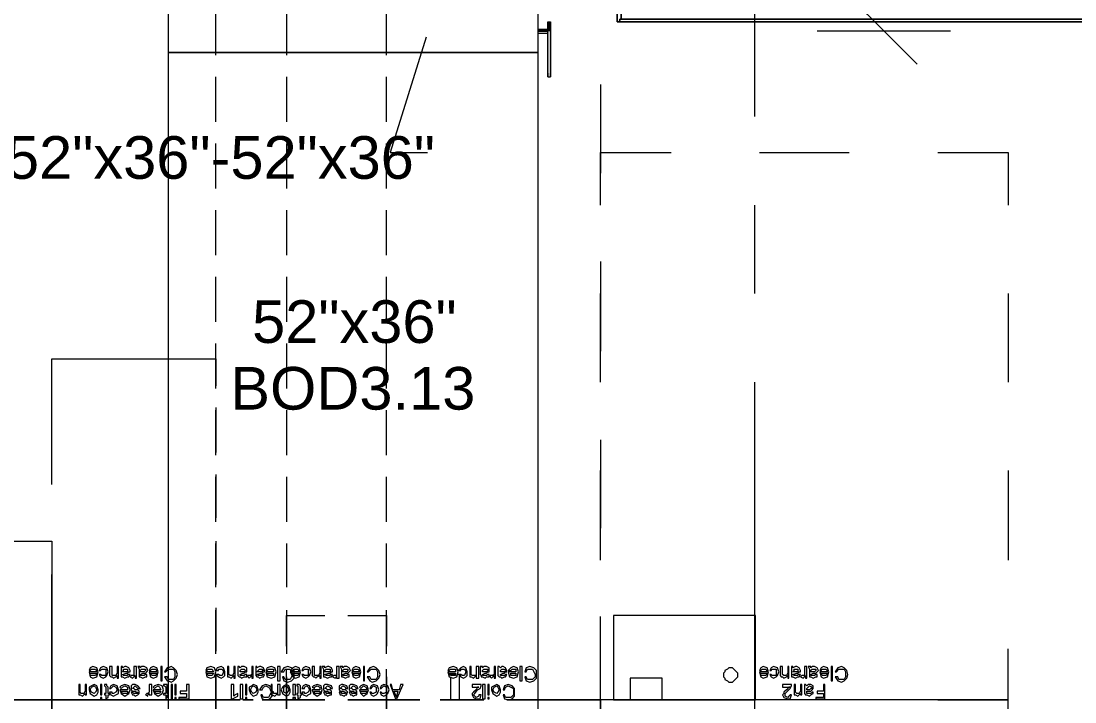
# Model space of a CAD drawing. Header units: metres. Extents: x 98 to 337, y -7 to 53.
# Drawn here: x 123.706 to 127.472, y 29.816 to 32.248 of the extents above; entities that cross this region are included whole.
import ezdxf

# ---------------------------------------------------------------- set-up
doc = ezdxf.new("R2010")
doc.units = ezdxf.units.M
doc.layers.add('HVAC - Ductos', color=5, linetype='Continuous', lineweight=0)
doc.layers.add('PDF_Text', color=7, linetype='Continuous', lineweight=0)
doc.layers.add('PDF_Geometry', color=7, linetype='Continuous', lineweight=0, true_color=0xaaaaaa)
doc.styles.add('PDF Helvetica', font='')
doc.styles.get('PDF Helvetica').set_extended_font_data('Helvetica')

msp = doc.modelspace()

# ---------------------------------------------------------------- linework, layer by layer
at = {"layer": 'HVAC - Ductos', "lineweight": 0}
for points in [[(125.5521, 32.2873), (125.5521, 32.1361), (124.2325, 32.1361), (124.2325, 32.2873)], [(125.5979, 32.214), (125.5979, 32.2186), (125.5979, 32.2232), (125.5979, 32.2186)], [(125.5521, 32.1361), (125.5521, 26.6977), (124.2325, 26.6977), (124.2325, 32.1361)]]:
    msp.add_lwpolyline(points, close=True, dxfattribs=at)
for points in [[(125.5888, 32.0628), (125.5888, 32.0582), (125.5888, 32.0536), (125.5888, 32.0491), (125.5888, 32.0536), (125.5888, 32.0582), (125.5888, 32.0628), (125.5888, 32.214), (125.5888, 32.2461), (125.5979, 32.2461), (125.5979, 32.214), (125.5888, 32.214), (125.5888, 32.2186), (125.5888, 32.2232), (125.5888, 32.2186), (125.5521, 32.2186)], [(125.5521, 32.2048), (125.5888, 32.2048)], [(125.5979, 32.214), (125.5979, 32.0628), (125.5979, 32.0582), (125.5979, 32.0536), (125.5979, 32.0491), (125.5979, 32.0536), (125.5979, 32.0582), (125.5979, 32.0628)], [(125.7766, 32.0216), (125.7766, 31.7055)], [(125.7766, 31.5909), (125.7766, 31.7787), (126.0286, 31.7787)], [(126.3447, 31.7787), (126.6654, 31.7787)], [(126.9816, 31.7787), (127.2336, 31.7787), (127.2336, 31.5909)], [(125.7766, 31.3893), (125.7766, 31.0686)], [(125.7766, 30.9586), (125.7766, 31.2747)], [(127.2336, 31.2747), (127.2336, 30.9586)], [(125.7766, 30.7525), (125.7766, 30.4363)], [(125.7766, 30.3218), (125.7766, 30.6425)], [(127.2336, 30.6425), (127.2336, 30.3218)], [(125.7766, 26.6335), (125.7766, 29.8224), (125.5521, 29.8224), (125.7766, 29.8224), (125.7766, 30.1202)], [(127.2336, 29.2359), (127.2336, 29.3504), (127.2336, 29.8224), (127.2336, 30.0056)], [(123.1101, 29.8224), (122.7252, 29.8224), (123.8156, 29.8224), (123.8156, 29.6345), (123.8156, 29.8224), (124.2325, 29.8224)], [(126.9816, 29.8224), (127.2336, 29.8224), (125.7766, 29.8224), (125.7766, 26.6335), (127.2336, 26.6335), (127.2336, 27.1421), (127.2336, 27.2566)]]:
    msp.add_lwpolyline(points, dxfattribs=at)
for points in [[(125.5888, 32.2461), (125.5888, 32.214), (125.5979, 32.2461), (125.5979, 32.214)], [(125.5521, 32.2186), (125.5521, 32.2094), (125.5887, 32.2186), (125.5887, 32.2094)], [(125.5888, 32.214), (125.5888, 32.0628), (125.5979, 32.214), (125.5979, 32.0628)]]:
    msp.add_solid(points, dxfattribs=at)
at = {"layer": 'PDF_Geometry', "lineweight": 0}
for points in [[(123.4628, 35.3892), (125.8499, 35.3892), (125.8499, 35.3846), (125.8499, 32.2553), (125.8453, 32.2553), (125.8453, 32.2507), (125.8407, 32.2461), (125.8361, 32.2461), (125.8407, 32.2461), (125.8453, 32.2507), (125.8453, 32.2553), (125.8499, 32.2553), (125.8499, 35.3846), (125.8499, 32.2553), (125.8499, 32.5668), (125.8499, 34.0101), (125.8499, 32.5668), (125.8637, 32.5668)], [(126.3264, 33.1808), (126.3264, 31.907)], [(126.67, 32.3331), (126.7892, 32.214), (126.9082, 32.0949)], [(124.4021, 32.127), (124.4021, 32.2873)], [(124.6541, 32.2873), (124.6541, 32.127)], [(125.0114, 32.127), (125.0114, 32.2873)], [(126.5509, 32.214), (126.7892, 32.214), (127.0274, 32.214)], [(125.1534, 32.1911), (125.0252, 31.7787), (125.158, 31.7787)], [(124.4021, 31.8887), (124.4021, 32.0491)], [(124.6541, 32.0491), (124.6541, 31.8887)], [(125.0114, 31.8887), (125.0114, 32.0491)], [(125.5888, 32.0491), (125.5979, 32.0491)], [(124.4021, 31.6504), (124.4021, 31.8109)], [(124.6541, 31.8109), (124.6541, 31.6504)], [(125.0114, 31.6504), (125.0114, 31.8109)], [(124.4021, 31.4122), (124.4021, 31.5726)], [(124.6541, 31.5726), (124.6541, 31.4122)], [(125.0114, 31.4122), (125.0114, 31.5726)], [(126.3264, 31.5909), (126.3264, 31.2747)], [(124.4021, 31.174), (124.4021, 31.3344)], [(124.6541, 31.3344), (124.6541, 31.174)], [(125.0114, 31.174), (125.0114, 31.3344)], [(124.4021, 30.9358), (124.4021, 31.0961)], [(124.6541, 31.0961), (124.6541, 30.9358)], [(125.0114, 30.9358), (125.0114, 31.0961)], [(123.8156, 30.5921), (123.8156, 31.0411), (124.2325, 31.0411), (124.4021, 31.0411), (124.4021, 30.9449)], [(126.3264, 30.9586), (126.3264, 29.6895)], [(124.4021, 30.867), (124.4021, 30.7067)], [(124.4021, 30.6975), (124.4021, 30.8578)], [(124.6541, 30.8578), (124.6541, 30.6975)], [(125.0114, 30.6975), (125.0114, 30.8578)], [(124.4021, 30.6287), (124.4021, 30.473)], [(124.4021, 30.4592), (124.4021, 30.6196)], [(124.6541, 30.6196), (124.6541, 30.4592)], [(125.0114, 30.4592), (125.0114, 30.6196)], [(123.4308, 30.3905), (123.8156, 30.3905), (123.8156, 29.8224), (123.4308, 29.8224)], [(124.4021, 30.3905), (124.4021, 30.2348)], [(124.4021, 30.2256), (124.4021, 30.3814)], [(124.6541, 30.3814), (124.6541, 30.2256)], [(125.0114, 30.2256), (125.0114, 30.3814)], [(123.8706, 29.8224), (124.2325, 29.8224), (123.8156, 29.8224), (123.8156, 30.2714)], [(124.4021, 30.1523), (124.4021, 29.9965)], [(124.4021, 29.9873), (124.4021, 30.1431)], [(124.6541, 30.1431), (124.6541, 29.9873)], [(125.0114, 29.9873), (125.0114, 30.1431)], [(124.6541, 30.0148), (124.6541, 30.1247), (124.7915, 30.1247)], [(124.874, 30.1247), (125.0114, 30.1247), (125.0114, 30.0148)], [(125.9965, 29.8224), (126.331, 29.8224), (126.331, 30.1247), (125.8224, 30.1247), (125.8224, 29.8224), (125.882, 29.8224)], [(126.0286, 29.8224), (125.7766, 29.8224), (125.7766, 30.0056)], [(124.4021, 29.914), (124.4021, 29.8224), (124.2325, 29.8224), (124.4021, 29.8224), (124.4021, 29.717), (124.4021, 29.8224), (124.4892, 29.8224), (124.4021, 29.8224), (124.4021, 29.9048)], [(124.6541, 29.9048), (124.6541, 29.8224), (124.567, 29.8224), (124.6541, 29.8224), (124.6541, 29.717), (124.6541, 29.8224), (124.7915, 29.8224), (124.6541, 29.8224), (124.6541, 29.9323)], [(125.0114, 29.9048), (125.0114, 29.8224), (125.1214, 29.8224), (125.0114, 29.8224), (125.0114, 29.717), (125.0114, 29.8224), (124.874, 29.8224), (125.0114, 29.8224), (125.0114, 29.9323)], [(125.2405, 29.914), (125.2451, 29.914), (125.2496, 29.914), (125.2542, 29.914), (125.2588, 29.914)], [(125.2405, 29.9048), (125.2405, 29.8224)], [(125.2726, 29.8224), (125.2726, 29.914), (125.268, 29.914)], [(124.4525, 29.8224), (124.4571, 29.8224)], [(124.4571, 29.8224), (124.4525, 29.8224)], [(124.4571, 29.8224), (124.4616, 29.8224)], [(124.4616, 29.8224), (124.4571, 29.8224)], [(124.4616, 29.8224), (124.4662, 29.8224)], [(124.4662, 29.8224), (124.4616, 29.8224)], [(124.4662, 29.8224), (124.4708, 29.8224)], [(124.4708, 29.8224), (124.4662, 29.8224)], [(124.4983, 29.8224), (124.5029, 29.8224)], [(124.5029, 29.8224), (124.4983, 29.8224)], [(124.5029, 29.8224), (124.5074, 29.8224)], [(124.5074, 29.8224), (124.5029, 29.8224)], [(124.5074, 29.8224), (124.512, 29.8224)], [(124.512, 29.8224), (124.5074, 29.8224)], [(124.512, 29.8224), (124.5166, 29.8224)], [(124.5166, 29.8224), (124.512, 29.8224)], [(125.0664, 29.8224), (125.071, 29.8224), (125.0664, 29.8224)], [(125.1076, 29.8224), (125.1168, 29.8224), (125.1214, 29.8224), (125.126, 29.8224), (125.1306, 29.8224), (125.126, 29.8224), (125.1214, 29.8224), (125.1168, 29.8224), (125.1076, 29.8224), (125.1168, 29.8224), (125.1214, 29.8224), (125.126, 29.8224), (125.1214, 29.8224), (125.1168, 29.8224), (125.1076, 29.8224), (125.0985, 29.8224), (125.0894, 29.8224), (125.0939, 29.8224), (125.1031, 29.8224), (125.1076, 29.8224), (125.1031, 29.8224), (125.0939, 29.8224), (125.0894, 29.8224), (125.0848, 29.8224), (125.0756, 29.8224), (125.071, 29.8224), (125.0756, 29.8224), (125.0848, 29.8224), (125.0894, 29.8224), (125.0848, 29.8224), (125.0802, 29.8224), (125.0848, 29.8224), (125.0894, 29.8224)], [(125.0756, 29.8224), (125.0802, 29.8224), (125.0756, 29.8224)], [(125.3139, 29.8224), (125.3047, 29.8224), (125.3001, 29.8224), (125.2955, 29.8224), (125.3001, 29.8224), (125.3047, 29.8224), (125.3139, 29.8224), (125.3184, 29.8224), (125.3139, 29.8224), (125.3047, 29.8224), (125.3001, 29.8224), (125.2955, 29.8224), (125.2909, 29.8224), (125.2955, 29.8224), (125.3001, 29.8224), (125.3047, 29.8224), (125.3139, 29.8224), (125.323, 29.8224), (125.3276, 29.8224)], [(125.2909, 29.8224), (125.2955, 29.8224), (125.2909, 29.8224)], [(125.3459, 29.8224), (125.3413, 29.8224), (125.3459, 29.8224)], [(125.3551, 29.8224), (125.3505, 29.8224), (125.3551, 29.8224)], [(125.6941, 29.8224), (125.5521, 29.8224)], [(126.6654, 29.8224), (126.3447, 29.8224)], [(126.5692, 29.8224), (126.4409, 29.8224)], [(127.1557, 29.8224), (126.6379, 29.8224)]]:
    msp.add_lwpolyline(points, dxfattribs=at)
for points in [[(129.1762, 32.2553), (125.8499, 32.2553), (125.8453, 32.2553), (125.8453, 32.2507), (125.8407, 32.2461), (125.8361, 32.2461), (129.1854, 32.2461), (125.8361, 32.2461), (125.8361, 35.3754), (125.8361, 32.2461), (125.8361, 35.3754), (125.8361, 32.2461), (129.1854, 32.2461), (125.8361, 32.2461), (125.8407, 32.2461), (125.8453, 32.2507), (125.8453, 32.2553), (125.8499, 32.2553)], [(123.9531, 29.9278), (123.9576, 29.9323), (123.9622, 29.9323), (123.9714, 29.9323), (123.976, 29.9232), (123.9485, 29.9232), (123.9531, 29.9048), (123.9622, 29.9002), (123.976, 29.9048), (123.9806, 29.9232), (123.976, 29.9369), (123.9622, 29.9415), (123.9531, 29.9369), (123.9485, 29.9278)], [(123.976, 29.9186), (123.9714, 29.9094), (123.9622, 29.9094), (123.9531, 29.9094), (123.9531, 29.9186)], [(123.9898, 29.9278), (123.9943, 29.9323), (123.9989, 29.9323), (124.008, 29.9323), (124.008, 29.9232), (124.008, 29.9094), (123.9989, 29.9094), (123.9943, 29.9094), (123.9898, 29.914), (123.9852, 29.914), (123.9898, 29.9048), (123.9989, 29.9002), (124.008, 29.9048), (124.0126, 29.9094), (124.0172, 29.9232), (124.0126, 29.9369), (123.9989, 29.9415), (123.9898, 29.9369), (123.9852, 29.9278)], [(124.0538, 29.9415), (124.0493, 29.9415), (124.0493, 29.9186), (124.0447, 29.9094), (124.0356, 29.9094), (124.031, 29.9094), (124.031, 29.914), (124.031, 29.9186), (124.031, 29.9415), (124.0218, 29.9415), (124.0218, 29.9186), (124.0218, 29.9094), (124.0264, 29.9048), (124.031, 29.9048), (124.0356, 29.9002), (124.0447, 29.9048), (124.0493, 29.9094), (124.0493, 29.9002), (124.0538, 29.9002)], [(124.0676, 29.9369), (124.0676, 29.9415), (124.063, 29.9415), (124.063, 29.9323), (124.063, 29.9232), (124.063, 29.914), (124.063, 29.9094), (124.063, 29.9048), (124.0676, 29.9048), (124.0768, 29.9002), (124.086, 29.9048), (124.0905, 29.9048), (124.0951, 29.914), (124.086, 29.914), (124.086, 29.9094), (124.0768, 29.9094), (124.0722, 29.9094), (124.0676, 29.914), (124.0814, 29.9186), (124.086, 29.9186), (124.0905, 29.9232), (124.0951, 29.9232), (124.0951, 29.9278), (124.0905, 29.9369), (124.0814, 29.9415), (124.0768, 29.9415)], [(124.0676, 29.9232), (124.0722, 29.9278), (124.0722, 29.9323), (124.0814, 29.9323), (124.086, 29.9323), (124.086, 29.9278), (124.086, 29.9232), (124.0814, 29.9232)], [(124.118, 29.9415), (124.1089, 29.9415), (124.1089, 29.9186), (124.1089, 29.914), (124.1089, 29.9094), (124.1043, 29.9094), (124.0997, 29.9094), (124.0951, 29.9048), (124.1043, 29.9002), (124.1089, 29.9048), (124.1134, 29.9094), (124.1134, 29.9002), (124.118, 29.9002)], [(124.1318, 29.9369), (124.1318, 29.9415), (124.1226, 29.9415), (124.1272, 29.9323), (124.1272, 29.9232), (124.1272, 29.914), (124.1272, 29.9094), (124.1272, 29.9048), (124.1318, 29.9048), (124.1409, 29.9002), (124.15, 29.9048), (124.1546, 29.9048), (124.1546, 29.914), (124.15, 29.914), (124.1455, 29.9094), (124.1409, 29.9094), (124.1318, 29.9094), (124.1318, 29.914), (124.1409, 29.9186), (124.15, 29.9186), (124.1546, 29.9232), (124.1592, 29.9278), (124.1546, 29.9369), (124.1455, 29.9415), (124.1363, 29.9415)], [(124.1318, 29.9232), (124.1318, 29.9278), (124.1363, 29.9323), (124.1455, 29.9323), (124.15, 29.9323), (124.15, 29.9278), (124.1455, 29.9232), (124.1409, 29.9232)], [(124.1684, 29.9278), (124.173, 29.9323), (124.1776, 29.9323), (124.1867, 29.9323), (124.1913, 29.9232), (124.1638, 29.9232), (124.1684, 29.9048), (124.1776, 29.9002), (124.1913, 29.9048), (124.1959, 29.9232), (124.1913, 29.9369), (124.1776, 29.9415), (124.1684, 29.9369), (124.1638, 29.9278)], [(124.1913, 29.9186), (124.1867, 29.9094), (124.1776, 29.9094), (124.173, 29.9094), (124.1684, 29.9186)], [(124.2097, 29.9415), (124.2051, 29.9415), (124.2051, 29.8911), (124.2097, 29.8911)], [(124.2325, 29.8911), (124.2417, 29.8865), (124.2509, 29.8911), (124.2601, 29.9002), (124.2647, 29.914), (124.2601, 29.9278), (124.2509, 29.9369), (124.2417, 29.9415), (124.2325, 29.9369), (124.228, 29.9369), (124.2188, 29.9232), (124.2234, 29.9232), (124.2325, 29.9323), (124.2417, 29.9323), (124.2509, 29.9323), (124.2555, 29.9232), (124.2555, 29.914), (124.2555, 29.9048), (124.2509, 29.8956), (124.2417, 29.8956), (124.2325, 29.8956), (124.228, 29.9048), (124.2188, 29.9048), (124.228, 29.8911)], [(124.37, 29.9278), (124.3746, 29.9323), (124.3838, 29.9323), (124.3883, 29.9323), (124.3929, 29.9232), (124.3654, 29.9232), (124.37, 29.9048), (124.3838, 29.9002), (124.3975, 29.9048), (124.4021, 29.9232), (124.3975, 29.9369), (124.3838, 29.9415), (124.37, 29.9369), (124.3654, 29.9278)], [(124.3929, 29.9186), (124.3883, 29.9094), (124.3838, 29.9094), (124.3746, 29.9094), (124.37, 29.9186)], [(124.4112, 29.9278), (124.4112, 29.9323), (124.4204, 29.9323), (124.4249, 29.9323), (124.4295, 29.9232), (124.4249, 29.9094), (124.4204, 29.9094), (124.4158, 29.9094), (124.4112, 29.914), (124.4021, 29.914), (124.4112, 29.9048), (124.4204, 29.9002), (124.4295, 29.9048), (124.4341, 29.9094), (124.4341, 29.9232), (124.4295, 29.9369), (124.4204, 29.9415), (124.4067, 29.9369), (124.4021, 29.9278)], [(124.4708, 29.9415), (124.4662, 29.9415), (124.4662, 29.9186), (124.4616, 29.9094), (124.4571, 29.9094), (124.4525, 29.9094), (124.4479, 29.914), (124.4479, 29.9186), (124.4479, 29.9415), (124.4433, 29.9415), (124.4433, 29.9186), (124.4433, 29.9094), (124.4433, 29.9048), (124.4479, 29.9048), (124.4571, 29.9002), (124.4616, 29.9048), (124.4662, 29.9094), (124.4662, 29.9002), (124.4708, 29.9002)], [(124.4892, 29.9369), (124.4846, 29.9415), (124.48, 29.9415), (124.48, 29.9323), (124.48, 29.9232), (124.48, 29.914), (124.48, 29.9094), (124.4846, 29.9048), (124.4892, 29.9048), (124.4937, 29.9002), (124.5029, 29.9048), (124.512, 29.9048), (124.512, 29.914), (124.5074, 29.914), (124.5029, 29.9094), (124.4983, 29.9094), (124.4892, 29.9094), (124.4892, 29.914), (124.4983, 29.9186), (124.5029, 29.9186), (124.5074, 29.9232), (124.512, 29.9232), (124.512, 29.9278), (124.512, 29.9369), (124.5029, 29.9415), (124.4937, 29.9415)], [(124.4892, 29.9232), (124.4892, 29.9278), (124.4937, 29.9323), (124.4983, 29.9323), (124.5029, 29.9323), (124.5074, 29.9278), (124.5029, 29.9232), (124.4983, 29.9232)], [(124.535, 29.9415), (124.5304, 29.9415), (124.5304, 29.9186), (124.5304, 29.914), (124.5258, 29.9094), (124.5212, 29.9094), (124.5166, 29.9094), (124.5166, 29.9048), (124.5212, 29.9002), (124.5258, 29.9048), (124.5304, 29.9094), (124.5304, 29.9002), (124.535, 29.9002)], [(124.5487, 29.9369), (124.5487, 29.9415), (124.5441, 29.9415), (124.5441, 29.9323), (124.5441, 29.9232), (124.5441, 29.914), (124.5441, 29.9094), (124.5487, 29.9048), (124.5533, 29.9048), (124.5578, 29.9002), (124.567, 29.9048), (124.5716, 29.9048), (124.5762, 29.914), (124.567, 29.914), (124.567, 29.9094), (124.5578, 29.9094), (124.5533, 29.9094), (124.5487, 29.914), (124.5624, 29.9186), (124.567, 29.9186), (124.5716, 29.9232), (124.5762, 29.9232), (124.5762, 29.9278), (124.5716, 29.9369), (124.5624, 29.9415), (124.5578, 29.9415)], [(124.5487, 29.9232), (124.5533, 29.9278), (124.5578, 29.9323), (124.5624, 29.9323), (124.567, 29.9323), (124.5716, 29.9278), (124.567, 29.9278), (124.567, 29.9232), (124.5624, 29.9232)], [(124.5854, 29.9278), (124.59, 29.9323), (124.5991, 29.9323), (124.6082, 29.9323), (124.6082, 29.9232), (124.5808, 29.9232), (124.5854, 29.9048), (124.5991, 29.9002), (124.6128, 29.9048), (124.6174, 29.9232), (124.6128, 29.9369), (124.5991, 29.9415), (124.5854, 29.9369), (124.5808, 29.9278)], [(124.6082, 29.9186), (124.6082, 29.9094), (124.5991, 29.9094), (124.59, 29.9094), (124.5854, 29.9186)], [(124.6312, 29.9415), (124.622, 29.9415), (124.622, 29.8911), (124.6312, 29.8911)], [(124.6449, 29.9232), (124.6495, 29.9323), (124.6587, 29.9323), (124.6678, 29.9323), (124.6724, 29.9232), (124.677, 29.914), (124.6724, 29.9048), (124.6678, 29.8956), (124.6587, 29.8956), (124.6495, 29.8956), (124.6449, 29.9048), (124.6403, 29.9048), (124.6449, 29.8911), (124.6587, 29.8865), (124.6724, 29.8911), (124.6816, 29.9002), (124.6816, 29.914), (124.6816, 29.9278), (124.6724, 29.9369), (124.6587, 29.9415), (124.6449, 29.9369), (124.6358, 29.9232)], [(124.677, 29.9278), (124.6816, 29.9323), (124.6861, 29.9323), (124.6953, 29.9323), (124.6998, 29.9232), (124.6678, 29.9232), (124.677, 29.9048), (124.6861, 29.9002), (124.6998, 29.9048), (124.7044, 29.9232), (124.6998, 29.9369), (124.6861, 29.9415), (124.677, 29.9369), (124.6678, 29.9278)], [(124.6998, 29.9186), (124.6953, 29.9094), (124.6861, 29.9094), (124.677, 29.9094), (124.677, 29.9186)], [(124.7136, 29.9278), (124.7182, 29.9323), (124.7228, 29.9323), (124.732, 29.9323), (124.732, 29.9232), (124.732, 29.9094), (124.7228, 29.9094), (124.7182, 29.9094), (124.7136, 29.914), (124.709, 29.914), (124.7136, 29.9048), (124.7228, 29.9002), (124.732, 29.9048), (124.7365, 29.9094), (124.7411, 29.9232), (124.7365, 29.9369), (124.7228, 29.9415), (124.7136, 29.9369), (124.709, 29.9278)], [(124.7778, 29.9415), (124.7732, 29.9415), (124.7732, 29.9186), (124.7686, 29.9094), (124.7595, 29.9094), (124.7549, 29.9094), (124.7549, 29.914), (124.7549, 29.9186), (124.7549, 29.9415), (124.7457, 29.9415), (124.7457, 29.9186), (124.7457, 29.9094), (124.7503, 29.9048), (124.7549, 29.9048), (124.7595, 29.9002), (124.7641, 29.9048), (124.7732, 29.9094), (124.7732, 29.9002), (124.7778, 29.9002)], [(124.7915, 29.9369), (124.7915, 29.9415), (124.7823, 29.9415), (124.7869, 29.9323), (124.7869, 29.9232), (124.7869, 29.914), (124.7869, 29.9094), (124.7869, 29.9048), (124.7915, 29.9048), (124.8007, 29.9002), (124.8099, 29.9048), (124.8145, 29.9048), (124.819, 29.914), (124.8099, 29.914), (124.8099, 29.9094), (124.8007, 29.9094), (124.7961, 29.9094), (124.7915, 29.914), (124.8053, 29.9186), (124.8099, 29.9186), (124.8145, 29.9232), (124.819, 29.9232), (124.819, 29.9278), (124.8145, 29.9369), (124.8053, 29.9415), (124.8007, 29.9415)], [(124.7915, 29.9232), (124.7915, 29.9278), (124.7961, 29.9323), (124.8053, 29.9323), (124.8099, 29.9323), (124.8099, 29.9278), (124.8099, 29.9232), (124.8007, 29.9232)], [(124.8419, 29.9415), (124.8327, 29.9415), (124.8327, 29.9186), (124.8327, 29.914), (124.8327, 29.9094), (124.8282, 29.9094), (124.8236, 29.9094), (124.819, 29.9048), (124.8282, 29.9002), (124.8327, 29.9048), (124.8327, 29.9094), (124.8327, 29.9002), (124.8419, 29.9002)], [(124.8557, 29.9369), (124.8557, 29.9415), (124.8465, 29.9415), (124.8511, 29.9323), (124.8511, 29.9232), (124.8511, 29.914), (124.8511, 29.9094), (124.8511, 29.9048), (124.8557, 29.9048), (124.8649, 29.9002), (124.874, 29.9048), (124.8785, 29.9048), (124.8785, 29.914), (124.874, 29.914), (124.8694, 29.9094), (124.8649, 29.9094), (124.8557, 29.9094), (124.8557, 29.914), (124.8649, 29.9186), (124.874, 29.9186), (124.8785, 29.9232), (124.8831, 29.9278), (124.8785, 29.9369), (124.8694, 29.9415), (124.8603, 29.9415)], [(124.8557, 29.9232), (124.8557, 29.9278), (124.8603, 29.9323), (124.8694, 29.9323), (124.874, 29.9323), (124.874, 29.9278), (124.8694, 29.9232), (124.8649, 29.9232)], [(124.8923, 29.9278), (124.8969, 29.9323), (124.9015, 29.9323), (124.9107, 29.9323), (124.9152, 29.9232), (124.8877, 29.9232), (124.8923, 29.9048), (124.9015, 29.9002), (124.9152, 29.9048), (124.9198, 29.9232), (124.9152, 29.9369), (124.9015, 29.9415), (124.8923, 29.9369), (124.8877, 29.9278)], [(124.9152, 29.9186), (124.9107, 29.9094), (124.9015, 29.9094), (124.8969, 29.9094), (124.8923, 29.9186)], [(124.9336, 29.9415), (124.929, 29.9415), (124.929, 29.8911), (124.9336, 29.8911)], [(124.9473, 29.9232), (124.9565, 29.9323), (124.9656, 29.9323), (124.9747, 29.9323), (124.9793, 29.9232), (124.9793, 29.914), (124.9793, 29.9048), (124.9747, 29.8956), (124.9656, 29.8956), (124.9565, 29.8956), (124.9519, 29.9048), (124.9427, 29.9048), (124.9519, 29.8911), (124.961, 29.8865), (124.9747, 29.8911), (124.9839, 29.9002), (124.9885, 29.914), (124.9839, 29.9278), (124.9747, 29.9369), (124.9656, 29.9415), (124.9519, 29.9369), (124.9427, 29.9232)], [(125.236, 29.9278), (125.2405, 29.9323), (125.2496, 29.9323), (125.2588, 29.9323), (125.2588, 29.9232), (125.2314, 29.9232), (125.236, 29.9048), (125.2496, 29.9002), (125.2634, 29.9048), (125.268, 29.9232), (125.2634, 29.9369), (125.2496, 29.9415), (125.236, 29.9369), (125.2314, 29.9278)], [(125.2588, 29.9186), (125.2588, 29.9094), (125.2496, 29.9094), (125.2405, 29.9094), (125.236, 29.9186)], [(125.2772, 29.9278), (125.2772, 29.9323), (125.2863, 29.9323), (125.2909, 29.9323), (125.2955, 29.9232), (125.2909, 29.9094), (125.2863, 29.9094), (125.2818, 29.9094), (125.2772, 29.914), (125.2726, 29.914), (125.2772, 29.9048), (125.2863, 29.9002), (125.2955, 29.9048), (125.3001, 29.9094), (125.3001, 29.9232), (125.2955, 29.9369), (125.2863, 29.9415), (125.2772, 29.9369), (125.268, 29.9278)], [(125.3413, 29.9415), (125.3322, 29.9415), (125.3322, 29.9186), (125.3322, 29.9094), (125.323, 29.9094), (125.3184, 29.9094), (125.3139, 29.914), (125.3139, 29.9186), (125.3139, 29.9415), (125.3093, 29.9415), (125.3093, 29.9186), (125.3093, 29.9094), (125.3093, 29.9048), (125.3139, 29.9048), (125.323, 29.9002), (125.3276, 29.9048), (125.3322, 29.9094), (125.3322, 29.9002), (125.3413, 29.9002)], [(125.3551, 29.9369), (125.3551, 29.9415), (125.3459, 29.9415), (125.3459, 29.9323), (125.3459, 29.9232), (125.3459, 29.914), (125.3505, 29.9094), (125.3505, 29.9048), (125.3551, 29.9048), (125.3643, 29.9002), (125.3688, 29.9048), (125.378, 29.9048), (125.378, 29.914), (125.3734, 29.914), (125.3688, 29.9094), (125.3643, 29.9094), (125.3551, 29.9094), (125.3551, 29.914), (125.3643, 29.9186), (125.3688, 29.9186), (125.3734, 29.9232), (125.378, 29.9232), (125.378, 29.9278), (125.378, 29.9369), (125.3688, 29.9415), (125.3597, 29.9415)], [(125.3551, 29.9232), (125.3551, 29.9278), (125.3597, 29.9323), (125.3643, 29.9323), (125.3734, 29.9323), (125.3734, 29.9278), (125.3688, 29.9232), (125.3643, 29.9232)], [(125.4009, 29.9415), (125.3963, 29.9415), (125.3963, 29.9186), (125.3963, 29.914), (125.3917, 29.9094), (125.3871, 29.9094), (125.3825, 29.9094), (125.3825, 29.9048), (125.3871, 29.9002), (125.3917, 29.9048), (125.3963, 29.9094), (125.3963, 29.9002), (125.4009, 29.9002)], [(125.4192, 29.9369), (125.4147, 29.9415), (125.4101, 29.9415), (125.4101, 29.9323), (125.4101, 29.9232), (125.4101, 29.914), (125.4101, 29.9094), (125.4147, 29.9048), (125.4192, 29.9048), (125.4238, 29.9002), (125.4329, 29.9048), (125.4375, 29.9048), (125.4421, 29.914), (125.4375, 29.914), (125.4329, 29.9094), (125.4283, 29.9094), (125.4192, 29.9094), (125.4192, 29.914), (125.4283, 29.9186), (125.4329, 29.9186), (125.4375, 29.9232), (125.4421, 29.9232), (125.4421, 29.9278), (125.4375, 29.9369), (125.4283, 29.9415), (125.4238, 29.9415)], [(125.4192, 29.9232), (125.4192, 29.9278), (125.4238, 29.9323), (125.4283, 29.9323), (125.4329, 29.9323), (125.4375, 29.9278), (125.4329, 29.9232), (125.4283, 29.9232)], [(125.4559, 29.9278), (125.4605, 29.9323), (125.465, 29.9323), (125.4742, 29.9323), (125.4742, 29.9232), (125.4467, 29.9232), (125.4513, 29.9048), (125.465, 29.9002), (125.4788, 29.9048), (125.4834, 29.9232), (125.4788, 29.9369), (125.465, 29.9415), (125.4559, 29.9369), (125.4467, 29.9278)], [(125.4742, 29.9186), (125.4742, 29.9094), (125.465, 29.9094), (125.4559, 29.9094), (125.4559, 29.9186)], [(125.4971, 29.9415), (125.4879, 29.9415), (125.4879, 29.8911), (125.4971, 29.8911)], [(125.5109, 29.9232), (125.5154, 29.9323), (125.5245, 29.9323), (125.5337, 29.9323), (125.5383, 29.9232), (125.5429, 29.914), (125.5429, 29.9048), (125.5337, 29.8956), (125.5245, 29.8956), (125.5154, 29.8956), (125.5109, 29.9048), (125.5063, 29.9048), (125.5109, 29.8911), (125.5245, 29.8865), (125.5383, 29.8911), (125.5475, 29.9002), (125.5475, 29.914), (125.5475, 29.9278), (125.5383, 29.9369), (125.5245, 29.9415), (125.5109, 29.9369), (125.5063, 29.9232)], [(126.2668, 29.914), (126.2668, 29.9186), (126.2622, 29.9232), (126.2576, 29.9278), (126.2531, 29.9323), (126.2485, 29.9369), (126.2394, 29.9369), (126.2348, 29.9369), (126.2302, 29.9323), (126.221, 29.9278), (126.221, 29.9232), (126.2164, 29.9186), (126.2164, 29.914), (126.2164, 29.9048), (126.221, 29.9002), (126.221, 29.8956), (126.2302, 29.8911), (126.2348, 29.8865), (126.2394, 29.8865), (126.2485, 29.8865), (126.2531, 29.8911), (126.2576, 29.8956), (126.2622, 29.9002), (126.2668, 29.9048)], [(126.3493, 29.9278), (126.3538, 29.9323), (126.3584, 29.9323), (126.3676, 29.9323), (126.3722, 29.9232), (126.3447, 29.9232), (126.3493, 29.9048), (126.3584, 29.9002), (126.3722, 29.9048), (126.3768, 29.9232), (126.3722, 29.9369), (126.3584, 29.9415), (126.3493, 29.9369), (126.3447, 29.9278)], [(126.3722, 29.9186), (126.3676, 29.9094), (126.3584, 29.9094), (126.3493, 29.9094), (126.3493, 29.9186)], [(126.386, 29.9278), (126.3905, 29.9323), (126.3951, 29.9323), (126.4043, 29.9323), (126.4043, 29.9232), (126.4043, 29.9094), (126.3951, 29.9094), (126.3905, 29.9094), (126.386, 29.914), (126.3814, 29.914), (126.386, 29.9048), (126.3951, 29.9002), (126.4043, 29.9048), (126.4089, 29.9094), (126.4135, 29.9232), (126.4089, 29.9369), (126.3951, 29.9415), (126.386, 29.9369), (126.3814, 29.9278)], [(126.4501, 29.9415), (126.4455, 29.9415), (126.4455, 29.9186), (126.4409, 29.9094), (126.4318, 29.9094), (126.4272, 29.914), (126.4272, 29.9186), (126.4272, 29.9415), (126.418, 29.9415), (126.418, 29.9186), (126.418, 29.9094), (126.4226, 29.9048), (126.4272, 29.9048), (126.4318, 29.9002), (126.4409, 29.9048), (126.4455, 29.9094), (126.4455, 29.9002), (126.4501, 29.9002)], [(126.4639, 29.9369), (126.4639, 29.9415), (126.4593, 29.9415), (126.4593, 29.9323), (126.4593, 29.9232), (126.4593, 29.914), (126.4593, 29.9094), (126.4593, 29.9048), (126.4639, 29.9048), (126.473, 29.9002), (126.4822, 29.9048), (126.4867, 29.9048), (126.4913, 29.914), (126.4822, 29.914), (126.4822, 29.9094), (126.473, 29.9094), (126.4684, 29.9094), (126.4639, 29.914), (126.4776, 29.9186), (126.4822, 29.9186), (126.4867, 29.9232), (126.4913, 29.9232), (126.4913, 29.9278), (126.4867, 29.9369), (126.4776, 29.9415), (126.473, 29.9415)], [(126.4639, 29.9232), (126.4684, 29.9278), (126.4684, 29.9323), (126.4776, 29.9323), (126.4822, 29.9323), (126.4822, 29.9278), (126.4822, 29.9232), (126.4776, 29.9232)], [(126.5143, 29.9415), (126.5051, 29.9415), (126.5051, 29.9186), (126.5051, 29.914), (126.5051, 29.9094), (126.5005, 29.9094), (126.4959, 29.9094), (126.4913, 29.9048), (126.5005, 29.9002), (126.5051, 29.9048), (126.5097, 29.9094), (126.5097, 29.9002), (126.5143, 29.9002)], [(126.528, 29.9369), (126.528, 29.9415), (126.5188, 29.9415), (126.5234, 29.9323), (126.5234, 29.9232), (126.5234, 29.914), (126.5234, 29.9094), (126.5234, 29.9048), (126.528, 29.9048), (126.5371, 29.9002), (126.5463, 29.9048), (126.5509, 29.9048), (126.5509, 29.914), (126.5463, 29.914), (126.5417, 29.9094), (126.5371, 29.9094), (126.528, 29.9094), (126.528, 29.914), (126.5371, 29.9186), (126.5463, 29.9186), (126.5509, 29.9232), (126.5555, 29.9278), (126.5509, 29.9369), (126.5417, 29.9415), (126.5325, 29.9415)], [(126.528, 29.9232), (126.528, 29.9278), (126.5325, 29.9323), (126.5417, 29.9323), (126.5463, 29.9323), (126.5463, 29.9278), (126.5417, 29.9232), (126.5371, 29.9232)], [(126.5647, 29.9278), (126.5692, 29.9323), (126.5738, 29.9323), (126.583, 29.9323), (126.5875, 29.9232), (126.5601, 29.9232), (126.5647, 29.9048), (126.5738, 29.9002), (126.5875, 29.9048), (126.5921, 29.9232), (126.5875, 29.9369), (126.5738, 29.9415), (126.5647, 29.9369), (126.5601, 29.9278)], [(126.5875, 29.9186), (126.583, 29.9094), (126.5738, 29.9094), (126.5692, 29.9094), (126.5647, 29.9186)], [(126.6059, 29.9415), (126.6013, 29.9415), (126.6013, 29.8911), (126.6059, 29.8911)], [(126.6196, 29.9232), (126.6287, 29.9323), (126.6379, 29.9323), (126.6471, 29.9323), (126.6517, 29.9232), (126.6517, 29.914), (126.6517, 29.9048), (126.6471, 29.8956), (126.6379, 29.8956), (126.6287, 29.8956), (126.6242, 29.9048), (126.615, 29.9048), (126.6242, 29.8911), (126.6379, 29.8865), (126.6471, 29.8911), (126.6563, 29.9002), (126.6609, 29.914), (126.6563, 29.9278), (126.6471, 29.9369), (126.6379, 29.9415), (126.6242, 29.9369), (126.615, 29.9232)], [(123.9394, 29.8774), (123.9348, 29.8774), (123.9348, 29.8544), (123.9302, 29.8453), (123.9256, 29.8453), (123.921, 29.8453), (123.9164, 29.8498), (123.9164, 29.8544), (123.9164, 29.8774), (123.9118, 29.8774), (123.9118, 29.8544), (123.9118, 29.8453), (123.9118, 29.8407), (123.9164, 29.8407), (123.9256, 29.8361), (123.9302, 29.8407), (123.9348, 29.8453), (123.9348, 29.8407), (123.9394, 29.8407)], [(123.9806, 29.859), (123.976, 29.8728), (123.9668, 29.8774), (123.9576, 29.8728), (123.9485, 29.8682), (123.9485, 29.859), (123.9531, 29.8453), (123.9668, 29.8361), (123.976, 29.8407), (123.9806, 29.8498)], [(123.976, 29.859), (123.9714, 29.8498), (123.9668, 29.8453), (123.9576, 29.8498), (123.9531, 29.859), (123.9576, 29.8682), (123.9668, 29.8728), (123.9714, 29.8682)], [(123.9943, 29.8774), (123.9898, 29.8774), (123.9898, 29.8407), (123.9943, 29.8407)], [(124.0034, 29.8728), (124.008, 29.8682), (124.008, 29.8453), (124.0034, 29.8453), (124.0034, 29.8407), (124.008, 29.8407), (124.008, 29.827), (124.0172, 29.8316), (124.0172, 29.8407), (124.0218, 29.8407), (124.0218, 29.8453), (124.0172, 29.8453), (124.0172, 29.8682), (124.0126, 29.8728), (124.0126, 29.8774), (124.008, 29.8774), (124.0034, 29.8774)], [(124.0264, 29.8636), (124.031, 29.8682), (124.0356, 29.8728), (124.0447, 29.8682), (124.0493, 29.859), (124.0447, 29.8498), (124.0356, 29.8453), (124.031, 29.8453), (124.031, 29.8498), (124.0218, 29.8498), (124.0264, 29.8407), (124.0356, 29.8361), (124.0447, 29.8407), (124.0538, 29.8453), (124.0538, 29.859), (124.0493, 29.8728), (124.0356, 29.8774), (124.0264, 29.8728), (124.0218, 29.8636)], [(124.063, 29.8636), (124.0676, 29.8682), (124.0768, 29.8728), (124.086, 29.8682), (124.086, 29.859), (124.0584, 29.859), (124.063, 29.8453), (124.0768, 29.8361), (124.0905, 29.8453), (124.0951, 29.859), (124.0905, 29.8728), (124.0768, 29.8774), (124.063, 29.8728), (124.0584, 29.8682)], [(124.1318, 29.8636), (124.1226, 29.8728), (124.1134, 29.8774), (124.1043, 29.8774), (124.0997, 29.8728), (124.0997, 29.8636), (124.0997, 29.859), (124.1043, 29.8544), (124.1134, 29.8544), (124.118, 29.8498), (124.1226, 29.8498), (124.1226, 29.8453), (124.1134, 29.8453), (124.1089, 29.8453), (124.1043, 29.8498), (124.0997, 29.8498), (124.1043, 29.8407), (124.1089, 29.8407), (124.1134, 29.8361), (124.1226, 29.8407), (124.1272, 29.8453), (124.1272, 29.8498), (124.1272, 29.8544), (124.1226, 29.859), (124.1134, 29.859), (124.1089, 29.8636), (124.1043, 29.8636), (124.1089, 29.8682), (124.1134, 29.8728), (124.118, 29.8682), (124.1226, 29.8636)], [(124.173, 29.8774), (124.1638, 29.8774), (124.1638, 29.8544), (124.1638, 29.8498), (124.1592, 29.8453), (124.1546, 29.8453), (124.15, 29.8407), (124.1592, 29.8361), (124.1592, 29.8407), (124.1638, 29.8453), (124.1638, 29.8407), (124.173, 29.8407)], [(124.1822, 29.8636), (124.1867, 29.8682), (124.1959, 29.8728), (124.2005, 29.8682), (124.2051, 29.859), (124.1776, 29.859), (124.1822, 29.8453), (124.1959, 29.8361), (124.2097, 29.8453), (124.2143, 29.859), (124.2097, 29.8728), (124.1959, 29.8774), (124.1822, 29.8728), (124.1776, 29.8682)], [(124.2143, 29.8728), (124.2188, 29.8728), (124.2234, 29.8682), (124.2234, 29.8453), (124.2143, 29.8453), (124.2143, 29.8407), (124.2234, 29.8407), (124.2234, 29.827), (124.228, 29.8316), (124.228, 29.8407), (124.2325, 29.8407), (124.2325, 29.8453), (124.228, 29.8453), (124.228, 29.8682), (124.228, 29.8728), (124.228, 29.8774), (124.2188, 29.8774), (124.2143, 29.8774)], [(124.2463, 29.8774), (124.2417, 29.8774), (124.2417, 29.827), (124.2463, 29.827)], [(124.2601, 29.8774), (124.2555, 29.8774), (124.2555, 29.8407), (124.2601, 29.8407)], [(124.3059, 29.8774), (124.2967, 29.8774), (124.2967, 29.8544), (124.2738, 29.8544), (124.2738, 29.8453), (124.2967, 29.8453), (124.2967, 29.8316), (124.2692, 29.8316), (124.2692, 29.827), (124.3059, 29.827)], [(124.4571, 29.8774), (124.4571, 29.827), (124.4616, 29.827), (124.4708, 29.8316), (124.48, 29.8361), (124.48, 29.8453), (124.4708, 29.8407), (124.4662, 29.8361), (124.4662, 29.8774)], [(124.4983, 29.8774), (124.4892, 29.8774), (124.4892, 29.827), (124.4983, 29.827)], [(124.512, 29.8774), (124.5074, 29.8774), (124.5074, 29.8407), (124.512, 29.8407)], [(124.5533, 29.859), (124.5487, 29.8728), (124.535, 29.8774), (124.5304, 29.8728), (124.5212, 29.8682), (124.5212, 29.859), (124.5258, 29.8453), (124.535, 29.8361), (124.5487, 29.8407), (124.5533, 29.8498)], [(124.5487, 29.859), (124.5441, 29.8498), (124.535, 29.8453), (124.5304, 29.8498), (124.5258, 29.859), (124.5304, 29.8682), (124.535, 29.8728), (124.5441, 29.8682)], [(124.567, 29.859), (124.5716, 29.8682), (124.5808, 29.8728), (124.59, 29.8682), (124.5945, 29.8636), (124.5991, 29.8498), (124.5945, 29.8407), (124.59, 29.8316), (124.5808, 29.8316), (124.5716, 29.8316), (124.567, 29.8407), (124.5624, 29.8407), (124.567, 29.827), (124.5808, 29.8224), (124.5945, 29.827), (124.6036, 29.8361), (124.6036, 29.8498), (124.6036, 29.8636), (124.5945, 29.8728), (124.5808, 29.8774), (124.567, 29.8728), (124.5578, 29.859)], [(124.6312, 29.8774), (124.622, 29.8774), (124.622, 29.8544), (124.622, 29.8453), (124.6128, 29.8453), (124.6082, 29.8453), (124.6082, 29.8498), (124.6036, 29.8544), (124.6036, 29.8774), (124.5991, 29.8774), (124.5991, 29.8544), (124.5991, 29.8453), (124.5991, 29.8407), (124.6036, 29.8407), (124.6128, 29.8361), (124.6174, 29.8407), (124.622, 29.8453), (124.622, 29.8407), (124.6312, 29.8407)], [(124.6678, 29.859), (124.6632, 29.8728), (124.6541, 29.8774), (124.6449, 29.8728), (124.6403, 29.8682), (124.6358, 29.859), (124.6403, 29.8453), (124.6541, 29.8361), (124.6632, 29.8407), (124.6678, 29.8498)], [(124.6632, 29.859), (124.6587, 29.8498), (124.6541, 29.8453), (124.6449, 29.8498), (124.6449, 29.859), (124.6449, 29.8682), (124.6541, 29.8728), (124.6587, 29.8682)], [(124.6861, 29.8774), (124.677, 29.8774), (124.677, 29.8407), (124.6861, 29.8407)], [(124.6907, 29.8728), (124.6953, 29.8728), (124.6953, 29.8682), (124.6953, 29.8453), (124.6907, 29.8453), (124.6907, 29.8407), (124.6953, 29.8407), (124.6953, 29.827), (124.7044, 29.8316), (124.7044, 29.8407), (124.709, 29.8407), (124.709, 29.8453), (124.7044, 29.8453), (124.7044, 29.8682), (124.7044, 29.8728), (124.6998, 29.8774), (124.6953, 29.8774), (124.6907, 29.8774)], [(124.7182, 29.8636), (124.7182, 29.8682), (124.7274, 29.8728), (124.732, 29.8682), (124.7365, 29.859), (124.732, 29.8498), (124.7228, 29.8453), (124.7182, 29.8453), (124.7182, 29.8498), (124.709, 29.8498), (124.7136, 29.8407), (124.7274, 29.8361), (124.732, 29.8407), (124.7411, 29.8453), (124.7411, 29.859), (124.7365, 29.8728), (124.7228, 29.8774), (124.7136, 29.8728), (124.709, 29.8636)], [(124.7549, 29.8636), (124.7549, 29.8682), (124.7641, 29.8728), (124.7732, 29.8682), (124.7732, 29.859), (124.7457, 29.859), (124.7503, 29.8453), (124.7641, 29.8361), (124.7778, 29.8453), (124.7823, 29.859), (124.7778, 29.8728), (124.7641, 29.8774), (124.7503, 29.8728), (124.7457, 29.8682)], [(124.819, 29.8636), (124.8145, 29.8728), (124.8007, 29.8774), (124.7915, 29.8774), (124.7869, 29.8728), (124.7869, 29.8636), (124.7869, 29.859), (124.7915, 29.8544), (124.8007, 29.8544), (124.8053, 29.8498), (124.8099, 29.8498), (124.8099, 29.8453), (124.8007, 29.8453), (124.7961, 29.8453), (124.7961, 29.8498), (124.7869, 29.8498), (124.7915, 29.8407), (124.7961, 29.8407), (124.8007, 29.8361), (124.8099, 29.8407), (124.8145, 29.8407), (124.8145, 29.8453), (124.8145, 29.8498), (124.8145, 29.8544), (124.8099, 29.859), (124.8007, 29.859), (124.7961, 29.8636), (124.7915, 29.8636), (124.7961, 29.8682), (124.8007, 29.8728), (124.8099, 29.8682), (124.8099, 29.8636)], [(124.874, 29.8636), (124.8694, 29.8728), (124.8557, 29.8774), (124.8511, 29.8774), (124.8419, 29.8728), (124.8419, 29.8636), (124.8419, 29.859), (124.8465, 29.8544), (124.8557, 29.8544), (124.8649, 29.8498), (124.8649, 29.8453), (124.8603, 29.8453), (124.8511, 29.8453), (124.8511, 29.8498), (124.8419, 29.8498), (124.8465, 29.8407), (124.8511, 29.8407), (124.8603, 29.8361), (124.8649, 29.8407), (124.8694, 29.8407), (124.8694, 29.8453), (124.874, 29.8498), (124.8694, 29.8544), (124.8649, 29.859), (124.8557, 29.859), (124.8511, 29.8636), (124.8465, 29.8636), (124.8511, 29.8682), (124.8557, 29.8728), (124.8649, 29.8682), (124.8649, 29.8636)], [(124.9107, 29.8636), (124.9061, 29.8728), (124.8923, 29.8774), (124.8831, 29.8774), (124.8785, 29.8728), (124.8785, 29.8636), (124.8785, 29.859), (124.8831, 29.8544), (124.8923, 29.8544), (124.8969, 29.8498), (124.9015, 29.8498), (124.9015, 29.8453), (124.8923, 29.8453), (124.8877, 29.8453), (124.8877, 29.8498), (124.8785, 29.8498), (124.8831, 29.8407), (124.8877, 29.8407), (124.8923, 29.8361), (124.9015, 29.8407), (124.9061, 29.8407), (124.9061, 29.8453), (124.9061, 29.8498), (124.9061, 29.8544), (124.9015, 29.859), (124.8923, 29.859), (124.8877, 29.8636), (124.8831, 29.8636), (124.8877, 29.8682), (124.8923, 29.8728), (124.9015, 29.8682), (124.9015, 29.8636)], [(124.9198, 29.8636), (124.9244, 29.8682), (124.929, 29.8728), (124.9381, 29.8682), (124.9427, 29.859), (124.9152, 29.859), (124.9198, 29.8453), (124.929, 29.8361), (124.9427, 29.8453), (124.9473, 29.859), (124.9427, 29.8728), (124.929, 29.8774), (124.9198, 29.8728), (124.9152, 29.8682)], [(124.9565, 29.8636), (124.961, 29.8682), (124.9656, 29.8728), (124.9747, 29.8682), (124.9747, 29.859), (124.9747, 29.8498), (124.9656, 29.8453), (124.961, 29.8453), (124.9565, 29.8498), (124.9519, 29.8498), (124.9565, 29.8407), (124.9656, 29.8361), (124.9747, 29.8407), (124.9793, 29.8453), (124.9839, 29.859), (124.9793, 29.8728), (124.9656, 29.8774), (124.9565, 29.8728), (124.9519, 29.8636)], [(124.9931, 29.8636), (124.9977, 29.8682), (125.0023, 29.8728), (125.0114, 29.8682), (125.0114, 29.859), (125.0114, 29.8498), (125.0023, 29.8453), (124.9977, 29.8453), (124.9931, 29.8498), (124.9885, 29.8498), (124.9931, 29.8407), (125.0023, 29.8361), (125.0114, 29.8407), (125.016, 29.8453), (125.0206, 29.859), (125.016, 29.8728), (125.0023, 29.8774), (124.9931, 29.8728), (124.9885, 29.8636)], [(125.071, 29.8774), (125.0618, 29.8774), (125.0573, 29.859), (125.0344, 29.859), (125.0298, 29.8774), (125.0252, 29.8774), (125.0435, 29.827), (125.0481, 29.827)], [(125.3184, 29.8682), (125.3413, 29.8682), (125.3367, 29.8682), (125.3322, 29.859), (125.323, 29.8498), (125.3184, 29.8453), (125.3184, 29.8407), (125.323, 29.8316), (125.3322, 29.827), (125.3459, 29.827), (125.3505, 29.8407), (125.3413, 29.8407), (125.3413, 29.8361), (125.3322, 29.8316), (125.3276, 29.8361), (125.323, 29.8407), (125.3276, 29.8453), (125.3367, 29.859), (125.3459, 29.8636), (125.3505, 29.8728), (125.3505, 29.8774), (125.3184, 29.8774)], [(125.3643, 29.8774), (125.3551, 29.8774), (125.3551, 29.827), (125.3643, 29.827)], [(125.378, 29.8774), (125.3734, 29.8774), (125.3734, 29.8407), (125.378, 29.8407)], [(125.4192, 29.859), (125.4147, 29.8728), (125.4055, 29.8774), (125.3963, 29.8728), (125.3871, 29.8682), (125.3871, 29.859), (125.3917, 29.8453), (125.4055, 29.8361), (125.4147, 29.8407), (125.4192, 29.8498)], [(125.4147, 29.859), (125.4101, 29.8498), (125.4055, 29.8453), (125.3963, 29.8498), (125.3917, 29.859), (125.3963, 29.8682), (125.4055, 29.8728), (125.4101, 29.8682)], [(125.4329, 29.859), (125.4375, 29.8682), (125.4467, 29.8728), (125.4559, 29.8682), (125.465, 29.8636), (125.465, 29.8498), (125.465, 29.8407), (125.4559, 29.8316), (125.4467, 29.8316), (125.4375, 29.8316), (125.4329, 29.8407), (125.4283, 29.8407), (125.4329, 29.827), (125.4467, 29.8224), (125.4605, 29.827), (125.4696, 29.8361), (125.4696, 29.8498), (125.4696, 29.8636), (125.4605, 29.8728), (125.4467, 29.8774), (125.4329, 29.8728), (125.4283, 29.859)], [(125.9965, 29.9002), (125.882, 29.9002), (125.882, 29.8224), (125.9965, 29.8224)], [(126.4272, 29.8682), (126.4547, 29.8682), (126.4501, 29.8682), (126.4409, 29.859), (126.4318, 29.8498), (126.4318, 29.8453), (126.4272, 29.8407), (126.4318, 29.8316), (126.4455, 29.827), (126.4547, 29.827), (126.4593, 29.8407), (126.4547, 29.8407), (126.4501, 29.8361), (126.4455, 29.8316), (126.4363, 29.8361), (126.4363, 29.8407), (126.4363, 29.8453), (126.4501, 29.859), (126.4547, 29.8636), (126.4593, 29.8728), (126.4593, 29.8774), (126.4272, 29.8774)], [(126.4959, 29.8774), (126.4913, 29.8774), (126.4913, 29.8544), (126.4867, 29.8453), (126.4822, 29.8453), (126.4776, 29.8453), (126.473, 29.8498), (126.473, 29.8544), (126.473, 29.8774), (126.4684, 29.8774), (126.4684, 29.8544), (126.4684, 29.8453), (126.4684, 29.8407), (126.473, 29.8407), (126.4822, 29.8361), (126.4867, 29.8407), (126.4913, 29.8453), (126.4913, 29.8407), (126.4959, 29.8407)], [(126.5143, 29.8728), (126.5097, 29.8774), (126.5051, 29.8774), (126.5051, 29.8728), (126.5051, 29.859), (126.5051, 29.8498), (126.5051, 29.8453), (126.5097, 29.8407), (126.5143, 29.8407), (126.5234, 29.8361), (126.528, 29.8407), (126.5371, 29.8453), (126.5371, 29.8498), (126.5325, 29.8498), (126.528, 29.8453), (126.5234, 29.8453), (126.5143, 29.8453), (126.5143, 29.8544), (126.5234, 29.8544), (126.528, 29.8544), (126.5325, 29.859), (126.5371, 29.8636), (126.5371, 29.8682), (126.5371, 29.8728), (126.528, 29.8774), (126.5188, 29.8774)], [(126.5143, 29.859), (126.5143, 29.8636), (126.5188, 29.8682), (126.5234, 29.8728), (126.5325, 29.8682), (126.5325, 29.8636), (126.528, 29.8636), (126.5234, 29.859)], [(126.5784, 29.8774), (126.5738, 29.8774), (126.5738, 29.8544), (126.5509, 29.8544), (126.5509, 29.8453), (126.5738, 29.8453), (126.5738, 29.8316), (126.5463, 29.8316), (126.5463, 29.827), (126.5784, 29.827)], [(123.9943, 29.8316), (123.9898, 29.8316), (123.9898, 29.827), (123.9943, 29.827)], [(124.086, 29.8544), (124.086, 29.8453), (124.0768, 29.8453), (124.0676, 29.8453), (124.063, 29.8544)], [(124.2051, 29.8544), (124.2005, 29.8453), (124.1959, 29.8453), (124.1867, 29.8453), (124.1822, 29.8544)], [(124.2601, 29.8316), (124.2555, 29.8316), (124.2555, 29.827), (124.2601, 29.827)], [(124.512, 29.8316), (124.5074, 29.8316), (124.5074, 29.827), (124.512, 29.827)], [(124.6861, 29.8316), (124.677, 29.8316), (124.677, 29.827), (124.6861, 29.827)], [(124.7732, 29.8544), (124.7732, 29.8453), (124.7641, 29.8453), (124.7549, 29.8453), (124.7549, 29.8544)], [(124.9427, 29.8544), (124.9381, 29.8453), (124.929, 29.8453), (124.9198, 29.8453), (124.9198, 29.8544)], [(125.0527, 29.8544), (125.0481, 29.8407), (125.0481, 29.8316), (125.0435, 29.8407), (125.039, 29.8544)], [(125.378, 29.8316), (125.3734, 29.8316), (125.3734, 29.827), (125.378, 29.827)], [(124.4662, 29.8224), (124.4616, 29.8224), (124.4571, 29.8224), (124.4525, 29.8224), (124.4571, 29.8224), (124.4616, 29.8224), (124.4662, 29.8224), (124.4708, 29.8224)], [(124.4754, 29.8224), (124.48, 29.8224), (124.4846, 29.8224), (124.4892, 29.8224), (124.4846, 29.8224), (124.48, 29.8224), (124.4754, 29.8224), (124.4708, 29.8224)], [(124.4754, 29.8224), (124.48, 29.8224), (124.4846, 29.8224), (124.4892, 29.8224), (124.4846, 29.8224), (124.48, 29.8224), (124.4754, 29.8224), (124.4708, 29.8224)], [(124.512, 29.8224), (124.5074, 29.8224), (124.5029, 29.8224), (124.4983, 29.8224), (124.5029, 29.8224), (124.5074, 29.8224), (124.512, 29.8224), (124.5166, 29.8224)], [(124.5212, 29.8224), (124.5258, 29.8224), (124.5304, 29.8224), (124.535, 29.8224), (124.5304, 29.8224), (124.5258, 29.8224), (124.5212, 29.8224), (124.5166, 29.8224)], [(124.5212, 29.8224), (124.5258, 29.8224), (124.5304, 29.8224), (124.535, 29.8224), (124.5304, 29.8224), (124.5258, 29.8224), (124.5212, 29.8224), (124.5166, 29.8224)], [(125.2039, 29.8224), (125.3597, 29.8224)], [(125.323, 29.8224), (125.3322, 29.8224), (125.3367, 29.8224), (125.3413, 29.8224), (125.3367, 29.8224), (125.3322, 29.8224), (125.323, 29.8224), (125.3184, 29.8224)], [(125.3367, 29.8224), (125.3459, 29.8224), (125.3505, 29.8224), (125.3459, 29.8224), (125.3367, 29.8224), (125.3276, 29.8224)], [(125.4421, 29.8224), (125.5521, 29.8224)]]:
    msp.add_lwpolyline(points, close=True, dxfattribs=at)

# ---------------------------------------------------------------- texts
at = {"layer": 'PDF_Text', "lineweight": 0, "attachment_point": 4, "style": 'PDF Helvetica'}
for s, insert, char_height in [('BD-52"x36"-52"x36"', (123.285, 31.7599), 0.152415), ('52"x36"', (124.5313, 31.1734), 0.15242), ('BOD3.13', (124.4534, 30.9351), 0.15242)]:
    msp.add_mtext(s, dxfattribs=dict(at, insert=insert, char_height=char_height))

doc.saveas('drawing.dxf')
